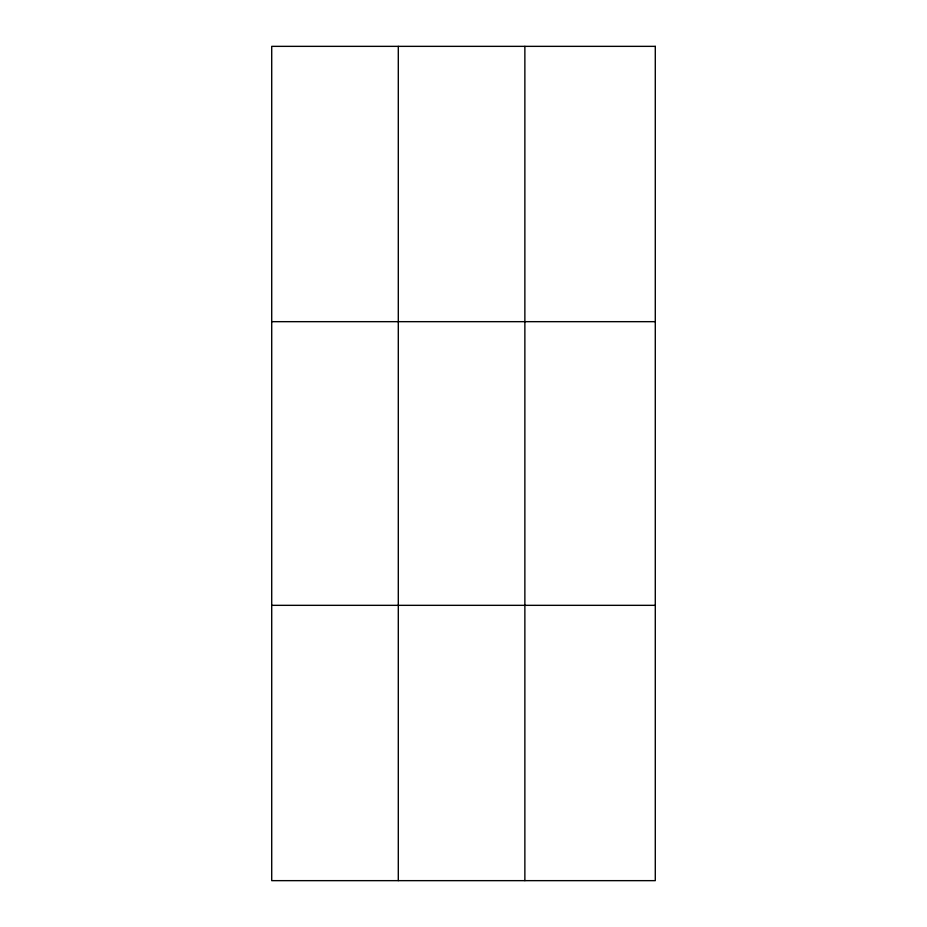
<?xml version="1.0" encoding="UTF-8"?>
<svg xmlns="http://www.w3.org/2000/svg" width="927" height="927" viewBox="0 0 927 927"><rect width="100%" height="100%" fill="white"/><g stroke="black" fill="none" stroke-linecap="round" stroke-linejoin="round"><path stroke-width="1.39" d="M271.715 321.669L655.285 321.669M271.715 605.331L655.285 605.331M524.867 46.35L524.867 880.65M398.297 46.35L398.297 880.65M655.285 46.35L655.285 880.65L271.715 880.65L271.715 46.35L655.285 46.35"/></g></svg>
